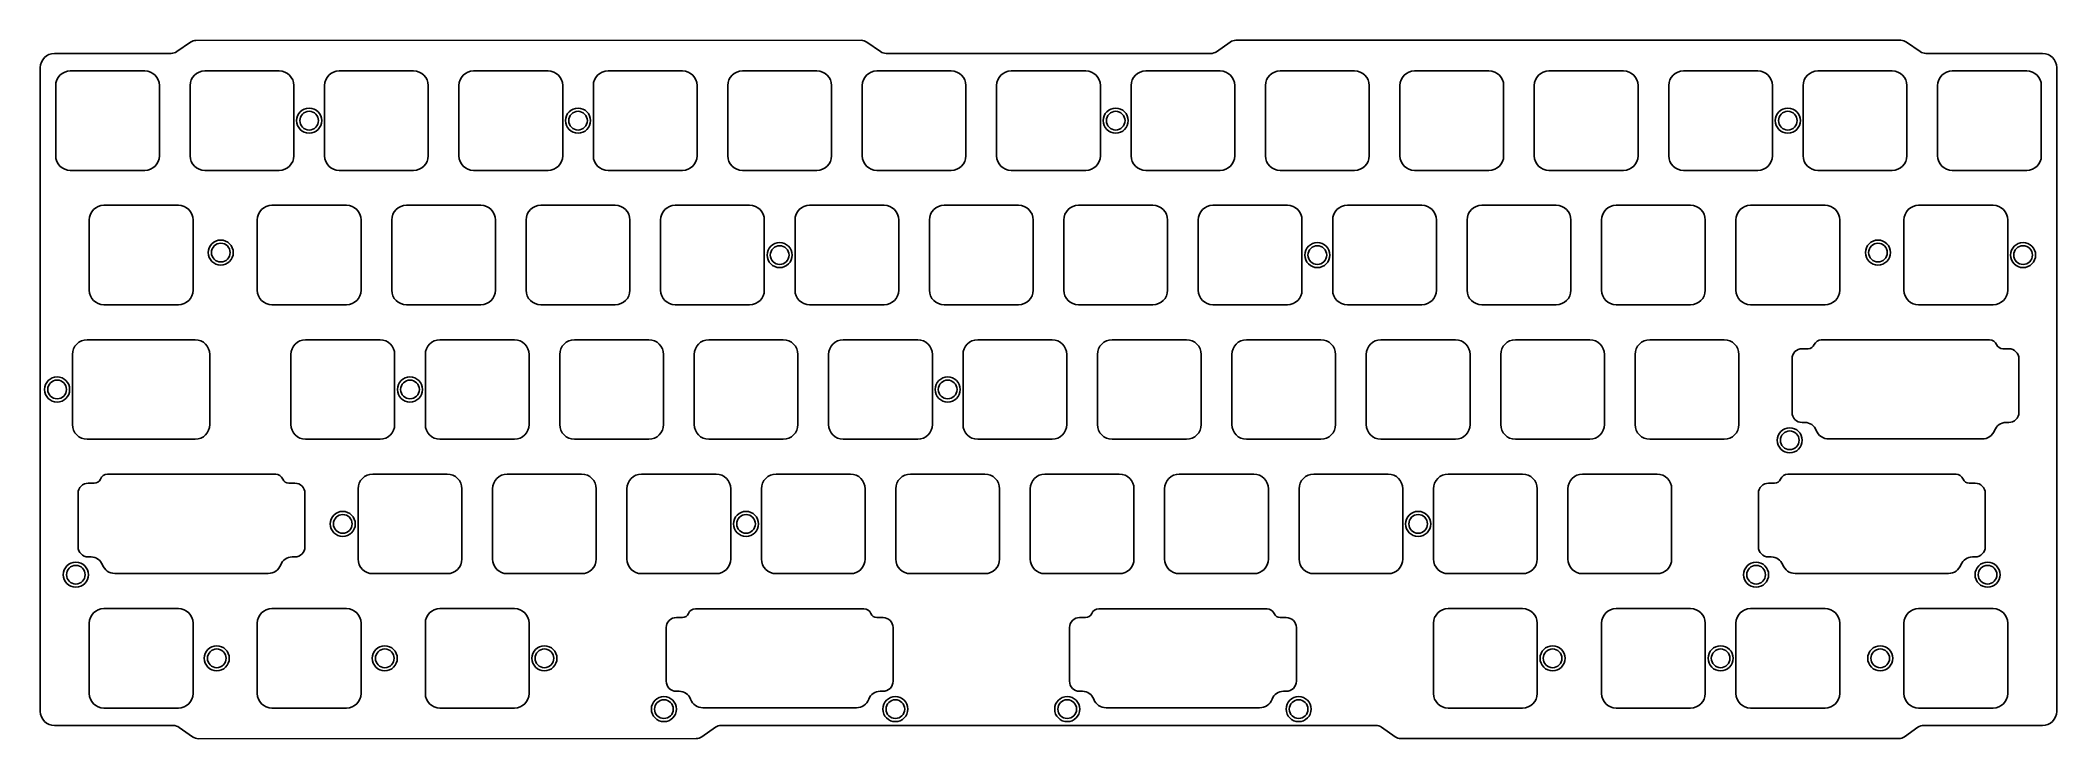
# Model space of a CAD drawing. Header units: millimetres. Extents: x -10 to 276, y -88 to 11.
import ezdxf

# ---------------------------------------------------------------- set-up
doc = ezdxf.new("R2010")
doc.units = ezdxf.units.MM
doc.layers.add('BLACK', color=7, linetype='CONTINUOUS')

msp = doc.modelspace()

# ---------------------------------------------------------------- linework, layer by layer
at = {"layer": 'BLACK', "linetype": 'Continuous'}
for p, q in [((9.013901, 9.525), (-7.53029, 9.525)), ((11.748756, 11.13091), (9.816793, 9.778147)), ((106.798347, 11.383978), (12.522901, 11.374995)), ((109.533082, 9.778188), (107.601366, 11.13079)), ((156.345547, 9.525), (110.336101, 9.525)), ((159.10076, 11.132315), (157.154822, 9.776368)), ((254.148398, 11.384013), (159.910035, 11.383682)), ((256.883133, 9.778188), (254.951366, 11.130825)), ((274.225001, 9.525), (257.686101, 9.525)), ((-9.525, 7.525006), (-9.525, -83.724994)), ((5.275, 7.05), (-5.275, 7.05)), ((24.325, 7.05), (13.775, 7.05)), ((43.375, 7.05), (32.825, 7.05)), ((62.425, 7.05), (51.875, 7.05)), ((81.475, 7.05), (70.925, 7.05)), ((100.525, 7.05), (89.975, 7.05)), ((119.575, 7.05), (109.025, 7.05)), ((138.625, 7.05), (128.075, 7.05)), ((157.675, 7.05), (147.125, 7.05)), ((176.725, 7.05), (166.175, 7.05)), ((195.775, 7.05), (185.225, 7.05)), ((214.825, 7.05), (204.275, 7.05)), ((233.875, 7.05), (223.325, 7.05)), ((252.925, 7.05), (242.374999, 7.05)), ((271.975, 7.05), (261.424999, 7.05)), ((276.225, -83.724994), (276.225, 7.525)), ((-7.35, 4.975), (-7.35, -4.975)), ((7.35, 4.975), (7.35, -4.975)), ((11.7, 4.975), (11.7, -4.975)), ((26.4, 4.975), (26.4, -4.975)), ((30.75, 4.975), (30.75, -4.975)), ((45.45, 4.975), (45.45, -4.975)), ((49.8, 4.975), (49.8, -4.975)), ((64.5, 4.975), (64.5, -4.975)), ((68.85, 4.975), (68.85, -4.975)), ((83.55, 4.975), (83.55, -4.975)), ((87.9, 4.975), (87.9, -4.975)), ((102.6, 4.975), (102.6, -4.975)), ((106.95, 4.975), (106.95, -4.975)), ((121.65, 4.975), (121.65, -4.975)), ((126, 4.975), (126, -4.975)), ((140.7, 4.975), (140.7, -4.975)), ((145.05, 4.975), (145.05, -4.975)), ((159.75, 4.975), (159.75, -4.975)), ((164.1, 4.975), (164.1, -4.975)), ((178.8, 4.975), (178.8, -4.975)), ((183.15, 4.975), (183.15, -4.975)), ((197.85, 4.975), (197.85, -4.975)), ((202.2, 4.975), (202.2, -4.975)), ((216.9, 4.975), (216.9, -4.975)), ((221.25, 4.975), (221.25, -4.975)), ((235.95, 4.975), (235.95, -4.975)), ((240.3, 4.975), (240.3, -4.975001)), ((255, 4.975), (255, -4.975)), ((259.35, 4.975), (259.35, -4.975001)), ((274.05, 4.975), (274.05, -4.975)), ((5.275, -7.05), (-5.275, -7.05)), ((24.325, -7.05), (13.775, -7.05)), ((43.375, -7.05), (32.825, -7.05)), ((62.425, -7.05), (51.875, -7.05)), ((81.475, -7.05), (70.925, -7.05)), ((100.525, -7.05), (89.975, -7.05)), ((119.575, -7.05), (109.025, -7.05)), ((138.625, -7.05), (128.075, -7.05)), ((157.675, -7.05), (147.125, -7.05)), ((176.725, -7.05), (166.175, -7.05)), ((195.775, -7.05), (185.225, -7.05)), ((214.825, -7.05), (204.275, -7.05)), ((233.875, -7.05), (223.325, -7.05)), ((252.925, -7.05), (242.375, -7.05)), ((271.975, -7.05), (261.425, -7.05)), ((-2.587499, -14.074999), (-2.587499, -24.025001)), ((10.0375, -12), (-0.5125, -12)), ((12.1125, -14.075), (12.112501, -14.075)), ((12.112501, -14.075), (12.112501, -24.025)), ((21.225, -14.075), (21.225, -24.025)), ((33.85, -12), (23.3, -12)), ((35.925, -14.075), (35.925, -24.025)), ((40.275, -14.075), (40.275, -24.025)), ((52.9, -12), (42.35, -12)), ((54.975, -14.075), (54.975, -24.025)), ((59.325, -14.075), (59.325, -24.025)), ((71.95, -12), (61.4, -12)), ((74.025, -14.075), (74.025, -24.025)), ((78.375, -14.075), (78.375, -24.025)), ((91, -12), (80.45, -12)), ((93.075, -14.075), (93.075, -24.025)), ((97.425, -14.075), (97.425, -24.025)), ((110.05, -12), (99.5, -12)), ((112.125, -14.075), (112.125, -24.025)), ((116.475, -14.075), (116.475, -24.025)), ((129.1, -12), (118.55, -12)), ((131.175, -14.075), (131.175, -24.025)), ((135.525, -14.075), (135.525, -24.025)), ((148.15, -12), (137.6, -12)), ((150.225, -14.075), (150.225, -24.025)), ((154.575, -14.075), (154.575, -24.025)), ((167.2, -12), (156.65, -12)), ((169.275, -14.075), (169.275, -24.025)), ((173.625, -14.075), (173.625, -24.025)), ((186.25, -12), (175.7, -12)), ((188.325, -14.075), (188.325, -24.025)), ((192.675, -14.075), (192.675, -24.025)), ((205.3, -12), (194.75, -12)), ((207.375, -14.075), (207.375, -24.025)), ((211.725, -14.075), (211.725, -24.025)), ((224.35, -12), (213.8, -12)), ((226.425, -14.075), (226.425, -24.025)), ((230.775, -14.075), (230.775, -24.025)), ((243.4, -12), (232.85, -12)), ((245.475, -14.075), (245.475, -24.025)), ((254.5875, -14.075), (254.5875, -24.025001)), ((267.2125, -12), (256.662499, -12)), ((269.2875, -14.075), (269.2875, -24.025)), ((10.0375, -26.1), (-0.5125, -26.1)), ((33.85, -26.1), (23.3, -26.1)), ((52.9, -26.1), (42.35, -26.1)), ((71.95, -26.1), (61.4, -26.1)), ((91, -26.1), (80.45, -26.1)), ((110.05, -26.1), (99.5, -26.1)), ((129.1, -26.1), (118.55, -26.1)), ((148.15, -26.1), (137.6, -26.1)), ((167.2, -26.1), (156.65, -26.1)), ((186.25, -26.1), (175.7, -26.1)), ((205.3, -26.1), (194.75, -26.1)), ((224.35, -26.1), (213.8, -26.1)), ((243.4, -26.1), (232.85, -26.1)), ((267.2125, -26.1), (256.6625, -26.1)), ((12.41875, -31.05), (-2.893751, -31.05)), ((38.6125, -31.05), (28.0625, -31.05)), ((57.6625, -31.05), (47.1125, -31.05)), ((76.7125, -31.05), (66.1625, -31.05)), ((95.7625, -31.05), (85.2125, -31.05)), ((114.8125, -31.05), (104.2625, -31.05)), ((133.8625, -31.05), (123.3125, -31.05)), ((152.9125, -31.05), (142.3625, -31.05)), ((171.9625, -31.05), (161.4125, -31.05)), ((191.0125, -31.05), (180.4625, -31.05)), ((210.0625, -31.05), (199.5125, -31.05)), ((229.1125, -31.05), (218.5625, -31.05)), ((242.866125, -31.072411), (242.866125, -31.0724)), ((242.866125, -31.0724), (266.721325, -31.0724)), ((-4.96875, -33.124999), (-4.96875, -43.075)), ((14.49375, -33.125), (14.49375, -43.075)), ((25.9875, -33.125), (25.9875, -43.075)), ((40.6875, -33.125), (40.6875, -43.075)), ((45.0375, -33.125), (45.0375, -43.075)), ((59.7375, -33.125), (59.7375, -43.075)), ((64.0875, -33.125), (64.0875, -43.075)), ((78.7875, -33.125), (78.7875, -43.075)), ((83.1375, -33.125), (83.1375, -43.075)), ((97.8375, -33.125), (97.8375, -43.075)), ((102.1875, -33.125), (102.1875, -43.075)), ((116.8875, -33.125), (116.8875, -43.075)), ((121.2375, -33.125), (121.2375, -43.075)), ((135.9375, -33.125), (135.9375, -43.075)), ((140.2875, -33.125), (140.2875, -43.075)), ((154.9875, -33.125), (154.9875, -43.075)), ((159.3375, -33.125), (159.3375, -43.075)), ((174.0375, -33.125), (174.0375, -43.075)), ((178.3875, -33.125), (178.3875, -43.075)), ((193.0875, -33.125), (193.0875, -43.075)), ((197.4375, -33.125), (197.4375, -43.075)), ((212.1375, -33.125), (212.1375, -43.075)), ((216.4875, -33.125), (216.4875, -43.075)), ((231.1875, -33.125), (231.1875, -43.075)), ((238.718235, -41.35044), (238.718235, -33.7497)), ((240.155262, -32.32456), (241.008825, -32.32456)), ((241.008825, -32.324548), (241.008825, -32.32456)), ((268.578525, -32.32456), (269.444125, -32.32456)), ((270.869115, -33.74956), (270.869115, -41.3504)), ((240.547325, -42.77544), (240.143225, -42.77544)), ((269.432208, -42.77544), (269.040075, -42.77544)), ((12.41875, -45.15), (-2.89375, -45.15)), ((38.6125, -45.15), (28.0625, -45.15)), ((57.6625, -45.15), (47.1125, -45.15)), ((76.7125, -45.15), (66.1625, -45.15)), ((95.7625, -45.15), (85.2125, -45.15)), ((114.8125, -45.15), (104.2625, -45.15)), ((133.8625, -45.15), (123.3125, -45.15)), ((152.9125, -45.15), (142.3625, -45.15)), ((171.9625, -45.15), (161.4125, -45.15)), ((191.0125, -45.15), (180.4625, -45.15)), ((210.0625, -45.15), (199.5125, -45.15)), ((229.1125, -45.15), (218.5625, -45.15)), ((265.669175, -45.11191), (243.918325, -45.11191)), ((-2.732238, -51.37456), (-1.878675, -51.37456)), ((-1.878675, -51.374548), (-1.878675, -51.37456)), ((-0.021375, -50.122411), (-0.021375, -50.1224)), ((-0.021375, -50.1224), (23.833825, -50.1224)), ((25.691025, -51.37456), (26.556625, -51.37456)), ((48.1375, -50.1), (37.5875, -50.1)), ((67.1875, -50.1), (56.6375, -50.1)), ((86.2375, -50.1), (75.6875, -50.1)), ((105.2875, -50.1), (94.7375, -50.1)), ((124.3375, -50.1), (113.7875, -50.1)), ((143.3875, -50.1), (132.8375, -50.1)), ((162.4375, -50.1), (151.8875, -50.1)), ((181.4875, -50.1), (170.9375, -50.1)), ((200.5375, -50.1), (189.9875, -50.1)), ((219.5875, -50.1), (209.0375, -50.1)), ((235.392762, -51.37456), (236.246325, -51.37456)), ((236.246325, -51.374548), (236.246325, -51.37456)), ((238.103625, -50.122411), (238.103625, -50.1224)), ((238.103625, -50.1224), (261.958825, -50.1224)), ((263.816025, -51.37456), (264.681625, -51.37456)), ((-4.169265, -60.40044), (-4.169265, -52.7997)), ((27.981615, -52.79956), (27.981615, -60.4004)), ((35.5125, -52.175), (35.5125, -62.125)), ((50.2125, -52.175), (50.2125, -62.125)), ((54.5625, -52.175), (54.5625, -62.125)), ((69.2625, -52.175), (69.2625, -62.125)), ((73.6125, -52.175), (73.6125, -62.125)), ((88.3125, -52.175), (88.3125, -62.125)), ((92.6625, -52.175), (92.6625, -62.125)), ((107.3625, -52.175), (107.3625, -62.125)), ((111.7125, -52.175), (111.7125, -62.125)), ((126.4125, -52.175), (126.4125, -62.125)), ((130.7625, -52.175), (130.7625, -62.125)), ((145.4625, -52.175), (145.4625, -62.125)), ((149.8125, -52.175), (149.8125, -62.125)), ((164.5125, -52.175), (164.5125, -62.125)), ((168.8625, -52.175), (168.8625, -62.125)), ((183.5625, -52.175), (183.5625, -62.125)), ((187.9125, -52.175), (187.9125, -62.125)), ((202.6125, -52.175), (202.6125, -62.125)), ((206.9625, -52.175), (206.9625, -62.125)), ((221.6625, -52.175), (221.6625, -62.125)), ((233.955735, -60.40044), (233.955735, -52.7997)), ((266.106615, -52.79956), (266.106615, -60.4004)), ((-2.340175, -61.82544), (-2.744275, -61.82544)), ((26.544708, -61.82544), (26.152575, -61.82544)), ((235.784825, -61.82544), (235.380725, -61.82544)), ((264.669708, -61.82544), (264.277575, -61.82544)), ((22.781675, -64.16191), (1.030825, -64.16191)), ((48.1375, -64.2), (37.5875, -64.2)), ((67.1875, -64.2), (56.6375, -64.2)), ((86.2375, -64.2), (75.6875, -64.2)), ((105.2875, -64.2), (94.7375, -64.2)), ((124.3375, -64.2), (113.7875, -64.2)), ((143.3875, -64.2), (132.8375, -64.2)), ((162.4375, -64.2), (151.8875, -64.2)), ((181.4875, -64.2), (170.9375, -64.2)), ((200.5375, -64.2), (189.9875, -64.2)), ((219.5875, -64.2), (209.0375, -64.2)), ((260.906675, -64.16191), (239.155825, -64.16191)), ((-2.587499, -71.225), (-2.587499, -81.175001)), ((10.037501, -69.15), (-0.5125, -69.15)), ((12.112501, -71.225), (12.112501, -81.175)), ((21.225, -71.225), (21.225, -81.175001)), ((33.85, -69.15), (23.299999, -69.15)), ((35.925, -71.225), (35.925, -81.175)), ((45.0375, -71.225), (45.0375, -81.175001)), ((57.6625, -69.15), (47.112499, -69.15)), ((59.7375, -71.225), (59.7375, -81.175)), ((80.611512, -70.42456), (81.465075, -70.42456)), ((81.465075, -70.424548), (81.465075, -70.42456)), ((83.322375, -69.1724), (107.177575, -69.1724)), ((83.322375, -69.172411), (83.322375, -69.1724)), ((109.034775, -70.42456), (109.900375, -70.42456)), ((137.761512, -70.42456), (138.615075, -70.42456)), ((138.615075, -70.424548), (138.615075, -70.42456)), ((140.472375, -69.172411), (140.472375, -69.1724)), ((140.472375, -69.1724), (164.327575, -69.1724)), ((166.184775, -70.42456), (167.050375, -70.42456)), ((187.9125, -71.225), (187.9125, -81.175001)), ((200.5375, -69.15), (189.987499, -69.15)), ((202.6125, -71.225), (202.6125, -81.175)), ((211.725, -71.225), (211.725, -81.175001)), ((224.35, -69.15), (213.799999, -69.15)), ((226.425, -71.225), (226.425, -81.175)), ((230.775, -71.225), (230.775, -81.175001)), ((243.4, -69.15), (232.849999, -69.15)), ((245.475, -71.225), (245.475, -81.175)), ((254.5875, -71.225), (254.5875, -81.175001)), ((267.2125, -69.15), (256.662499, -69.15)), ((269.2875, -71.225), (269.2875, -81.175)), ((79.174485, -79.45044), (79.174485, -71.8497)), ((111.325365, -71.84956), (111.325365, -79.4504)), ((136.324485, -79.45044), (136.324485, -71.8497)), ((168.475365, -71.84956), (168.475365, -79.4504)), ((81.003575, -80.87544), (80.599475, -80.87544)), ((109.888458, -80.87544), (109.496325, -80.87544)), ((138.153575, -80.87544), (137.749475, -80.87544)), ((167.038458, -80.87544), (166.646325, -80.87544)), ((-7.524999, -85.725), (9.328801, -85.725)), ((10.037501, -83.25), (-0.512499, -83.25)), ((33.85, -83.25), (23.3, -83.25)), ((57.6625, -83.25), (47.1125, -83.25)), ((106.125425, -83.21191), (84.374575, -83.21191)), ((86.944801, -85.725), (179.759101, -85.725)), ((163.275425, -83.21191), (141.524575, -83.21191)), ((200.5375, -83.25), (189.9875, -83.25)), ((224.35, -83.25), (213.8, -83.25)), ((243.4, -83.25), (232.85, -83.25)), ((267.2125, -83.25), (256.6625, -83.25)), ((257.381766, -85.725), (274.225, -85.725)), ((10.135666, -85.980879), (12.063829, -87.330822)), ((12.870694, -87.586701), (83.403963, -87.585195)), ((84.20659, -87.332277), (86.142173, -85.977918)), ((180.562066, -85.978187), (182.493829, -87.330822)), ((253.864401, -87.574962), (183.296794, -87.584009)), ((254.638598, -87.330871), (256.570486, -85.97816))]:
    msp.add_line(p, q, dxfattribs=at)
at = {"layer": 'BLACK'}
for centre, radius in [((28.575, 0), 1.775), ((28.575, 0), 1.325), ((66.675, 0), 1.775), ((66.675, 0), 1.325), ((142.875, 0), 1.775), ((142.875, 0), 1.325), ((238.125, 0), 1.775), ((238.125, 0), 1.325), ((16.04875, -18.7), 1.775), ((250.9012, -18.7), 1.775), ((16.04875, -18.7), 1.325), ((95.25, -19.05), 1.775), ((95.25, -19.05), 1.325), ((171.45, -19.05), 1.775), ((171.45, -19.05), 1.325), ((250.9012, -18.7), 1.325), ((271.4625, -19.05), 1.775), ((271.4625, -19.05), 1.325), ((-7.14375, -38.1), 1.775), ((-7.14375, -38.1), 1.325), ((42.8625, -38.1), 1.775), ((42.8625, -38.1), 1.325), ((119.0625, -38.1), 1.775), ((119.0625, -38.1), 1.325), ((238.39375, -45.3), 1.775), ((238.39375, -45.3), 1.325), ((33.3375, -57.15), 1.775), ((33.3375, -57.15), 1.325), ((90.4875, -57.15), 1.775), ((90.4875, -57.15), 1.325), ((185.7375, -57.15), 1.775), ((185.7375, -57.15), 1.325), ((-4.49375, -64.35), 1.775), ((233.63125, -64.35), 1.775), ((266.43125, -64.35), 1.775), ((-4.49375, -64.35), 1.325), ((233.63125, -64.35), 1.325), ((266.43125, -64.35), 1.325), ((15.478125, -76.2), 1.775), ((15.478125, -76.2), 1.325), ((39.290625, -76.2), 1.775), ((39.290625, -76.2), 1.325), ((61.9125, -76.2), 1.775), ((61.9125, -76.2), 1.325), ((204.7875, -76.2), 1.775), ((204.7875, -76.2), 1.325), ((228.6, -76.2), 1.775), ((228.6, -76.2), 1.325), ((251.221875, -76.2), 1.775), ((251.221875, -76.2), 1.325), ((78.85, -83.4), 1.775), ((78.85, -83.4), 1.325), ((111.65, -83.4), 1.775), ((111.65, -83.4), 1.325), ((136, -83.4), 1.775), ((136, -83.4), 1.325), ((168.8, -83.4), 1.775), ((168.8, -83.4), 1.325)]:
    msp.add_circle(centre, radius, dxfattribs=at)
for centre, radius, start, end in [((-7.525, 7.525007), 2, 90.15154751, 180.00002865), ((9.0139, 10.9248), 1.399804, 270.00004093, 304.99993045), ((12.5229, 10.0254), 1.349612, 89.99995755, 125.00200185), ((106.7983, 9.9839), 1.400078, 54.99983318, 89.99807661), ((110.3361, 10.9251), 1.4001, 235.00195863, 270.00004092), ((156.3543, 10.9252), 1.400233, 269.64183443, 304.86929293), ((159.9013, 9.9835), 1.400229, 89.64256637, 124.87031831), ((254.1484, 9.9843), 1.399713, 54.99461661, 90.00008187), ((257.6861, 10.9247), 1.3997, 234.99427782, 270.00004093), ((274.225, 7.525), 2, 0, 89.99997135), ((-5.275001, 4.975001), 2.074999, 89.99997239, 180.00002761), ((5.275, 4.975), 2.075, 0, 90), ((13.775, 4.975), 2.075, 90, 180), ((24.325, 4.975), 2.075, 0, 90), ((32.825, 4.975), 2.075, 90, 180), ((43.375, 4.975), 2.075, 0, 90), ((51.875, 4.975), 2.075, 90, 180), ((62.425, 4.975), 2.075, 0, 90), ((70.925, 4.975), 2.075, 90, 180), ((81.475, 4.975), 2.075, 0, 90), ((89.975, 4.975), 2.075, 90, 180), ((100.525, 4.975), 2.075, 0, 90), ((109.025, 4.975), 2.075, 90, 180), ((119.575, 4.975), 2.075, 0, 90), ((128.075, 4.975), 2.075, 90, 180), ((138.625, 4.975), 2.075, 0, 90), ((147.125, 4.975), 2.075, 90, 180), ((157.675, 4.975), 2.075, 0, 90), ((166.175, 4.975), 2.075, 90, 180), ((176.725, 4.975), 2.075, 0, 90), ((185.225, 4.975), 2.075, 90, 180), ((195.775, 4.975), 2.075, 0, 90), ((204.275, 4.975), 2.075, 90, 180), ((214.825, 4.975), 2.075, 0, 90), ((223.325, 4.975), 2.075, 90, 180), ((233.875, 4.975), 2.075, 0, 90), ((242.374999, 4.975001), 2.074999, 90, 180.00002761), ((252.925, 4.975), 2.075, 0, 90), ((261.424999, 4.975001), 2.074999, 90, 180.00002761), ((271.975, 4.975), 2.075, 0, 90), ((-5.275001, -4.975001), 2.074999, 179.99997239, 270.00002761), ((5.275, -4.975), 2.075, 270, 0), ((13.775, -4.975), 2.075, 180, 270), ((24.325, -4.975), 2.075, 270, 0), ((32.825, -4.975), 2.075, 180, 270), ((43.375, -4.975), 2.075, 270, 0), ((51.875, -4.975), 2.075, 180, 270), ((62.425, -4.975), 2.075, 270, 0), ((70.925, -4.975), 2.075, 180, 270), ((81.475, -4.975), 2.075, 270, 0), ((89.975, -4.975), 2.075, 180, 270), ((100.525, -4.975), 2.075, 270, 0), ((109.025, -4.975), 2.075, 180, 270), ((119.575, -4.975), 2.075, 270, 0), ((128.075, -4.975), 2.075, 180, 270), ((138.625, -4.975), 2.075, 270, 0), ((147.125, -4.975), 2.075, 180, 270), ((157.675, -4.975), 2.075, 270, 0), ((166.175, -4.975), 2.075, 180, 270), ((176.725, -4.975), 2.075, 270, 0), ((185.225, -4.975), 2.075, 180, 270), ((195.775, -4.975), 2.075, 270, 0), ((204.275, -4.975), 2.075, 180, 270), ((214.825, -4.975), 2.075, 270, 0), ((223.325, -4.975), 2.075, 180, 270), ((233.875, -4.975), 2.075, 270, 0), ((242.374999, -4.975001), 2.074999, 180, 270.00002761), ((252.925, -4.975), 2.075, 270, 0), ((261.424999, -4.975001), 2.074999, 180, 270.00002761), ((271.975, -4.975), 2.075, 270, 0), ((-0.5125, -14.074999), 2.074999, 90, 180), ((10.0375, -14.075), 2.075, 0, 90), ((23.3, -14.075), 2.075, 90, 180), ((33.85, -14.075), 2.075, 0, 90), ((42.35, -14.075), 2.075, 90, 180), ((52.9, -14.075), 2.075, 0, 90), ((61.4, -14.075), 2.075, 90, 180), ((71.95, -14.075), 2.075, 0, 90), ((80.45, -14.075), 2.075, 90, 180), ((91, -14.075), 2.075, 0, 90), ((99.5, -14.075), 2.075, 90, 180), ((110.05, -14.075), 2.075, 0, 90), ((118.55, -14.075), 2.075, 90, 180), ((129.1, -14.075), 2.075, 0, 90), ((137.6, -14.075), 2.075, 90, 180), ((148.15, -14.075), 2.075, 0, 90), ((156.65, -14.075), 2.075, 90, 180), ((167.2, -14.075), 2.075, 0, 90), ((175.7, -14.075), 2.075, 90, 180), ((186.25, -14.075), 2.075, 0, 90), ((194.75, -14.075), 2.075, 90, 180), ((205.3, -14.075), 2.075, 0, 90), ((213.8, -14.075), 2.075, 90, 180), ((224.35, -14.075), 2.075, 0, 90), ((232.85, -14.075), 2.075, 90, 180), ((243.4, -14.075), 2.075, 0, 90), ((256.662499, -14.074999), 2.074999, 90, 180.00002761), ((267.2125, -14.075), 2.075, 0, 90), ((-0.5125, -24.025001), 2.074999, 180, 270), ((10.0375, -24.025), 2.075001, 270, 0), ((23.3, -24.025), 2.075, 180, 270), ((33.85, -24.025), 2.075, 270, 0), ((42.35, -24.025), 2.075, 180, 270), ((52.9, -24.025), 2.075, 270, 0), ((61.4, -24.025), 2.075, 180, 270), ((71.95, -24.025), 2.075, 270, 0), ((80.45, -24.025), 2.075, 180, 270), ((91, -24.025), 2.075, 270, 0), ((99.5, -24.025), 2.075, 180, 270), ((110.05, -24.025), 2.075, 270, 0), ((118.55, -24.025), 2.075, 180, 270), ((129.1, -24.025), 2.075, 270, 0), ((137.6, -24.025), 2.075, 180, 270), ((148.15, -24.025), 2.075, 270, 0), ((156.65, -24.025), 2.075, 180, 270), ((167.2, -24.025), 2.075, 270, 0), ((175.7, -24.025), 2.075, 180, 270), ((186.25, -24.025), 2.075, 270, 0), ((194.75, -24.025), 2.075, 180, 270), ((205.3, -24.025), 2.075, 270, 0), ((213.8, -24.025), 2.075, 180, 270), ((224.35, -24.025), 2.075, 270, 0), ((232.85, -24.025), 2.075, 180, 270), ((243.4, -24.025), 2.075, 270, 0), ((256.662499, -24.025001), 2.074999, 180, 270.00002761), ((267.2125, -24.025), 2.075, 270, 0), ((-2.893751, -33.124999), 2.074999, 90, 180), ((12.41875, -33.125), 2.075, 0, 90), ((28.0625, -33.125), 2.075, 90, 180), ((38.6125, -33.125), 2.075, 0, 90), ((47.1125, -33.125), 2.075, 90, 180), ((57.6625, -33.125), 2.075, 0, 90), ((66.1625, -33.125), 2.075, 90, 180), ((76.7125, -33.125), 2.075, 0, 90), ((85.2125, -33.125), 2.075, 90, 180), ((95.7625, -33.125), 2.075, 0, 90), ((104.2625, -33.125), 2.075, 90, 180), ((114.8125, -33.125), 2.075, 0, 90), ((123.3125, -33.125), 2.075, 90, 180), ((133.8625, -33.125), 2.075, 0, 90), ((142.3625, -33.125), 2.075, 90, 180), ((152.9125, -33.125), 2.075, 0, 90), ((161.4125, -33.125), 2.075, 90, 180), ((171.9625, -33.125), 2.075, 0, 90), ((180.4625, -33.125), 2.075, 90, 180), ((191.0125, -33.125), 2.075, 0, 90), ((199.5125, -33.125), 2.075, 90, 180), ((210.0625, -33.125), 2.075, 0, 90), ((218.5625, -33.125), 2.075, 90, 180), ((229.1125, -33.125), 2.075, 0, 90), ((242.866094, -32.147455), 1.075044, 89.99834782, 157.973763), ((266.72135, -32.1473), 1.0749, 22.0204571, 90.00133258), ((240.143395, -33.749671), 1.42516, 89.52290502, 180.00116589), ((241.008826, -31.3961), 0.928448, 269.99993829, 337.97487728), ((268.57855, -31.3961), 0.92846, 202.02452102, 269.99845724), ((269.44415, -33.7495), 1.42494, 359.99758749, 90.00100523), ((240.143189, -41.350486), 1.424954, 179.99815039, 270.00144752), ((240.547374, -44.500243), 1.724803, 20.54306333, 90.00162772), ((269.04007, -44.50036), 1.72492, 89.99983392, 159.45458763), ((269.44396, -41.35033), 1.425155, 269.52752788, 359.99718578), ((-2.893751, -43.075001), 2.074999, 179.99997239, 270.00002761), ((12.41875, -43.075), 2.075, 270, 0), ((28.0625, -43.075), 2.075, 180, 270), ((38.6125, -43.075), 2.075, 270, 0), ((47.1125, -43.075), 2.075, 180, 270), ((57.6625, -43.075), 2.075, 270, 0), ((66.1625, -43.075), 2.075, 180, 270), ((76.7125, -43.075), 2.075, 270, 0), ((85.2125, -43.075), 2.075, 180, 270), ((95.7625, -43.075), 2.075, 270, 0), ((104.2625, -43.075), 2.075, 180, 270), ((114.8125, -43.075), 2.075, 270, 0), ((123.3125, -43.075), 2.075, 180, 270), ((133.8625, -43.075), 2.075, 270, 0), ((142.3625, -43.075), 2.075, 180, 270), ((152.9125, -43.075), 2.075, 270, 0), ((161.4125, -43.075), 2.075, 180, 270), ((171.9625, -43.075), 2.075, 270, 0), ((180.4625, -43.075), 2.075, 180, 270), ((191.0125, -43.075), 2.075, 270, 0), ((199.5125, -43.075), 2.075, 180, 270), ((210.0625, -43.075), 2.075, 270, 0), ((218.5625, -43.075), 2.075, 180, 270), ((229.1125, -43.075), 2.075, 270, 0), ((243.918284, -43.236811), 1.875099, 200.54912503, 270.0012528), ((265.66919, -43.23697), 1.87494, 269.99954162, 339.45391569), ((-2.744183, -52.799592), 1.425082, 89.51974267, 180.00434217), ((-1.878626, -50.446171), 0.928376, 269.99697591, 337.97782841), ((-0.021476, -51.197351), 1.07494, 89.99461656, 157.97750247), ((23.83379, -51.19739), 1.07499, 22.02370504, 89.99813454), ((25.69105, -50.4461), 0.92846, 202.02452102, 269.99845724), ((26.55665, -52.7995), 1.42494, 359.99758749, 90.00100523), ((37.5875, -52.175), 2.075, 90, 180), ((48.1375, -52.175), 2.075, 0, 90), ((56.6375, -52.175), 2.075, 90, 180), ((67.1875, -52.175), 2.075, 0, 90), ((75.6875, -52.175), 2.075, 90, 180), ((86.2375, -52.175), 2.075, 0, 90), ((94.7375, -52.175), 2.075, 90, 180), ((105.2875, -52.175), 2.075, 0, 90), ((113.7875, -52.175), 2.075, 90, 180), ((124.3375, -52.175), 2.075, 0, 90), ((132.8375, -52.175), 2.075, 90, 180), ((143.3875, -52.175), 2.075, 0, 90), ((151.8875, -52.175), 2.075, 90, 180), ((162.4375, -52.175), 2.075, 0, 90), ((170.9375, -52.175), 2.075, 90, 180), ((181.4875, -52.175), 2.075, 0, 90), ((189.9875, -52.175), 2.075, 90, 180), ((200.5375, -52.175), 2.075, 0, 90), ((209.0375, -52.175), 2.075, 90, 180), ((219.5875, -52.175), 2.075, 0, 90), ((235.380895, -52.799671), 1.42516, 89.52290502, 180.00116589), ((236.246326, -50.4461), 0.928448, 269.99993829, 337.97487728), ((238.103594, -51.197455), 1.075044, 89.99834782, 157.973763), ((261.95885, -51.1973), 1.0749, 22.0204571, 90.00133258), ((263.81605, -50.4461), 0.92846, 202.02452102, 269.99845724), ((264.68165, -52.7995), 1.42494, 359.99758749, 90.00100523), ((-2.744264, -60.400439), 1.425001, 180.00004021, 269.99955772), ((-2.340199, -63.550348), 1.724908, 20.54547839, 89.9992028), ((26.15258, -63.55038), 1.724936, 90.00016608, 159.45408213), ((26.55649, -60.40036), 1.425125, 269.52631186, 359.99839184), ((37.5875, -62.125), 2.075, 180, 270), ((48.1375, -62.125), 2.075, 270, 0), ((56.6375, -62.125), 2.075, 180, 270), ((67.1875, -62.125), 2.075, 270, 0), ((75.6875, -62.125), 2.075, 180, 270), ((86.2375, -62.125), 2.075, 270, 0), ((94.7375, -62.125), 2.075, 180, 270), ((105.2875, -62.125), 2.075, 270, 0), ((113.7875, -62.125), 2.075, 180, 270), ((124.3375, -62.125), 2.075, 270, 0), ((132.8375, -62.125), 2.075, 180, 270), ((143.3875, -62.125), 2.075, 270, 0), ((151.8875, -62.125), 2.075, 180, 270), ((162.4375, -62.125), 2.075, 270, 0), ((170.9375, -62.125), 2.075, 180, 270), ((181.4875, -62.125), 2.075, 270, 0), ((189.9875, -62.125), 2.075, 180, 270), ((200.5375, -62.125), 2.075, 270, 0), ((209.0375, -62.125), 2.075, 180, 270), ((219.5875, -62.125), 2.075, 270, 0), ((235.380689, -60.400486), 1.424954, 179.99815039, 270.00144752), ((235.784874, -63.550243), 1.724803, 20.54306333, 90.00162772), ((264.27757, -63.55036), 1.72492, 89.99983392, 159.45458763), ((264.68146, -60.40033), 1.425155, 269.52752788, 359.99718578), ((1.030712, -62.286915), 1.874995, 200.54692151, 270.00345303), ((22.78159, -62.28683), 1.875082, 270.0025973, 339.45098232), ((239.155784, -62.286811), 1.875099, 200.54912503, 270.0012528), ((260.90669, -62.28697), 1.87494, 269.99954162, 339.45391569), ((-0.512495, -71.225004), 2.075004, 90.00013806, 179.99988955), ((10.037501, -71.225), 2.075, 0, 90), ((23.300004, -71.225004), 2.075004, 90.00013806, 179.99988955), ((33.85, -71.225), 2.075, 0, 90), ((47.112504, -71.225004), 2.075004, 90.00013806, 179.99988955), ((57.6625, -71.225), 2.075, 0, 90), ((80.599567, -71.849592), 1.425082, 89.51974267, 180.00434217), ((81.465124, -69.496171), 0.928376, 269.99697591, 337.97782841), ((83.322274, -70.247351), 1.07494, 89.99461656, 157.97750247), ((107.17754, -70.24739), 1.07499, 22.02370504, 89.99813454), ((109.0348, -69.4961), 0.92846, 202.02452102, 269.99845724), ((109.9004, -71.8495), 1.42494, 359.99758749, 90.00100523), ((137.749567, -71.849592), 1.425082, 89.51974267, 180.00434217), ((138.615124, -69.496171), 0.928376, 269.99697591, 337.97782841), ((140.472274, -70.247351), 1.07494, 89.99461656, 157.97750247), ((164.32754, -70.24739), 1.07499, 22.02370504, 89.99813454), ((166.1848, -69.4961), 0.92846, 202.02452102, 269.99845724), ((167.0504, -71.8495), 1.42494, 359.99758749, 90.00100523), ((189.987504, -71.225004), 2.075004, 90.00013806, 179.99988955), ((200.5375, -71.225), 2.075, 0, 90), ((213.800004, -71.225004), 2.075004, 90.00013806, 179.99988955), ((224.35, -71.225), 2.075, 0, 90), ((232.850004, -71.225004), 2.075004, 90.00013806, 179.99988955), ((243.4, -71.225), 2.075, 0, 90), ((256.662504, -71.225004), 2.075004, 90.00013806, 179.99988955), ((267.2125, -71.225), 2.075, 0, 90), ((80.599486, -79.450439), 1.425001, 180.00004021, 269.99955772), ((109.90024, -79.45036), 1.425125, 269.52631186, 359.99839184), ((137.749486, -79.450439), 1.425001, 180.00004021, 269.99955772), ((167.05024, -79.45036), 1.425125, 269.52631186, 359.99839184), ((-0.512497, -81.174998), 2.075002, 180.00008284, 269.99994478), ((10.037501, -81.175), 2.075, 270, 0), ((23.300002, -81.174998), 2.075002, 180.00008284, 269.99994478), ((33.85, -81.175), 2.075, 270, 0), ((47.112502, -81.174998), 2.075002, 180.00008284, 269.99994478), ((57.6625, -81.175), 2.075, 270, 0), ((81.003551, -82.600348), 1.724908, 20.54547839, 89.9992028), ((84.374462, -81.336915), 1.874995, 200.54692151, 270.00345303), ((106.12534, -81.33683), 1.875082, 270.0025973, 339.45098232), ((109.49633, -82.60038), 1.724936, 90.00016608, 159.45408213), ((138.153551, -82.600348), 1.724908, 20.54547839, 89.9992028), ((141.524462, -81.336915), 1.874995, 200.54692151, 270.00345303), ((163.27534, -81.33683), 1.875082, 270.0025973, 339.45098232), ((166.64633, -82.60038), 1.724936, 90.00016608, 159.45408213), ((189.987502, -81.174998), 2.075002, 180.00008284, 269.99994478), ((200.5375, -81.175), 2.075, 270, 0), ((213.800002, -81.174998), 2.075002, 180.00008284, 269.99994478), ((224.35, -81.175), 2.075, 270, 0), ((232.850002, -81.174998), 2.075002, 180.00008284, 269.99994478), ((243.4, -81.175), 2.075, 270, 0), ((256.662502, -81.174998), 2.075002, 180.00008284, 269.99994478), ((267.2125, -81.175), 2.075, 270, 0), ((-7.525003, -83.725003), 1.999997, 179.99974217, 270.00011459), ((9.3288, -87.1252), 1.4002, 54.81216024, 89.99995908), ((86.9448, -87.125), 1.400002, 89.99995907, 124.98090919), ((179.7591, -87.1247), 1.3997, 54.99433483, 89.99995907), ((257.3735, -87.125), 1.400026, 89.66171328, 124.99959728), ((274.225, -83.725), 2, 270, 0.00017189), ((12.8707, -86.1865), 1.400201, 234.81201661, 269.99975448), ((83.404, -86.1852), 1.399977, 269.99848575, 304.97981933), ((183.2968, -86.1843), 1.399709, 234.99437852, 269.9997544), ((253.8644, -86.2254), 1.349611, 270.00004245, 305.00482942)]:
    msp.add_arc(centre, radius, start, end, dxfattribs=at)

doc.saveas('drawing.dxf')
